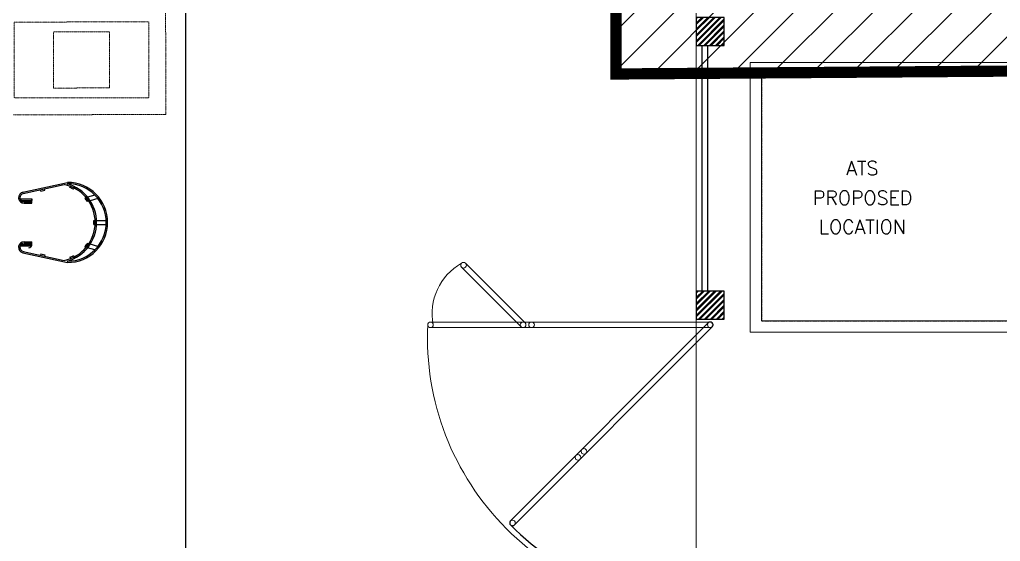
# Model space of a CAD drawing. Header units: inches. Extents: x 65856 to 131389, y 84027 to 134980.
# Drawn here: x 108010 to 116746, y 95949 to 100591 of the extents above; entities that cross this region are included whole.
import ezdxf

# ---------------------------------------------------------------- set-up
doc = ezdxf.new("R2010")
doc.units = ezdxf.units.IN
doc.header["$MEASUREMENT"] = 0
doc.linetypes.add('HIDDEN', pattern=[0.375, 0.25, -0.125])
doc.linetypes.add('HIDDENX2', pattern=[0.75, 0.5, -0.25])
for name, color, linetype in [('71-12459_XREF-T-BLK_A1$0$BORDER', 6, 'Continuous'), ('M-HVAC-EQPM-NEW', 5, 'Continuous'), ('M-X-BKGD', 8, 'Continuous'), ('PIPE FLOOR PLAN', 252, 'Continuous')]:
    doc.layers.add(name, color=color, linetype=linetype)
doc.layers.add('DIM', color=251, linetype='Continuous', lineweight=0)
doc.styles.add('SIMPLEX', font='simplex.shx')
pattern_1 = [(45, (-419081.275, 340225.797), (-26.5165043, 26.5165043), [])]
pattern_2 = [(45, (-495337.262, 340175.797), (-26.5165043, 26.5165043), [])]
pattern_3 = [(315, (-538555.936, -525558.125), (26.5165043, 26.5165043), [])]
pattern_4 = [(315, (-538605.937, -449302.138), (26.5165043, 26.5165043), [])]

# ---------------------------------------------------------------- blocks, each defined once
blk = doc.blocks.new('123')
at = {"layer": 'DIM', "linetype": 'Continuous', "lineweight": 0, "ltscale": 10}
h = blk.add_hatch(dxfattribs=at)
h.set_pattern_fill('ANSI31', color=256, scale=300, angle=-90, style=0)
h.set_pattern_definition(pattern_4)
h.paths.add_polyline_path([(-780605.9, -1058926.2), (-780605.9, -1058676.2), (-780855.9, -1058676.2), (-780855.9, -1058926.2)])
h = blk.add_hatch(dxfattribs=at)
h.set_pattern_fill('ANSI31', color=256, scale=300, angle=-90, style=0)
h.set_pattern_definition(pattern_4)
h.paths.add_polyline_path([(-780605.9, -1058926.2), (-780605.9, -1058676.2), (-780855.9, -1058676.2), (-780855.9, -1058926.2)])
h = blk.add_hatch(dxfattribs=at)
h.set_pattern_fill('ANSI31', color=256, scale=300, angle=-90, style=0)
h.set_pattern_definition(pattern_3)
h.paths.add_polyline_path([(-778170.8, -1058926.2), (-778170.8, -1058676.2), (-778420.8, -1058676.2), (-778420.8, -1058926.2)])
h = blk.add_hatch(dxfattribs=at)
h.set_pattern_fill('ANSI31', color=256, scale=300, angle=-90, style=0)
h.set_pattern_definition(pattern_3)
h.paths.add_polyline_path([(-778170.8, -1058926.2), (-778170.8, -1058676.2), (-778420.8, -1058676.2), (-778420.8, -1058926.2)])
at = {"layer": 'DIM'}
for p, q in [((-774670.9, -1054126.2), (-786184.5, -1054126.2)), ((-774670.9, -1054126.2), (-786184.5, -1054126.2)), ((-778420.8, -1058726.2), (-780605.9, -1058726.2)), ((-778420.8, -1058726.2), (-780605.9, -1058726.2)), ((-778420.8, -1058776.2), (-780605.9, -1058776.2)), ((-778420.8, -1058776.2), (-780605.9, -1058776.2))]:
    blk.add_line(p, q, dxfattribs=at)
at = {"layer": 'DIM', "lineweight": 0}
for p, q in [((-774670.9, -1058676.2), (-786056.7, -1058676.2)), ((-774670.9, -1058676.2), (-786056.7, -1058676.2)), ((-780870.9, -1058676.2), (-781120.9, -1058676.2)), ((-780870.9, -1058676.2), (-781120.9, -1058676.2))]:
    blk.add_line(p, q, dxfattribs=at)
at = {"layer": 'DIM'}
for points in [[(-780880.9, -1058801.2), (-780880.9, -1056309.2, 1), (-780930.9, -1056309.2), (-780930.9, -1058801.2, 1)], [(-780880.9, -1058801.2), (-780880.9, -1056309.2, 1), (-780930.9, -1056309.2), (-780930.9, -1058801.2, 1)], [(-780888.2, -1057151.9), (-780357.9, -1056621.5, 1), (-780393.2, -1056586.2), (-780923.6, -1057116.5, 1)], [(-780888.2, -1057151.9), (-780357.9, -1056621.5, 1), (-780393.2, -1056586.2), (-780923.6, -1057116.5, 1)]]:
    blk.add_lwpolyline(points, format="xyb", close=True, dxfattribs=at)
for points in [[(-780855.9, -1058676.2), (-780855.9, -1058926.2), (-780605.9, -1058926.2), (-780605.9, -1058676.2)], [(-780855.9, -1058676.2), (-780855.9, -1058926.2), (-780605.9, -1058926.2), (-780605.9, -1058676.2)], [(-778420.8, -1058676.2), (-778420.8, -1058926.2), (-778170.8, -1058926.2), (-778170.8, -1058676.2)], [(-778420.8, -1058676.2), (-778420.8, -1058926.2), (-778170.8, -1058926.2), (-778170.8, -1058676.2)]]:
    blk.add_lwpolyline(points, close=True, dxfattribs=at)
at = {"layer": 'DIM', "lineweight": 0}
blk.add_lwpolyline([(-778570.9, -1061556.2), (-778570.9, -1059156.2), (-780970.9, -1059156.2), (-780970.9, -1061556.2)], close=True, dxfattribs=at)
blk.add_lwpolyline([(-778570.9, -1061556.2), (-778570.9, -1059156.2), (-780970.9, -1059156.2), (-780970.9, -1061556.2)], close=True, dxfattribs=at)
at = {"layer": 'DIM', "linetype": 'HIDDENX2', "lineweight": 0, "ltscale": 10}
blk.add_lwpolyline([(-778670.9, -1061456.2), (-778670.9, -1059256.2), (-780870.9, -1059256.2), (-780870.9, -1061456.2)], close=True, dxfattribs=at)
blk.add_lwpolyline([(-778670.9, -1061456.2), (-778670.9, -1059256.2), (-780870.9, -1059256.2), (-780870.9, -1061456.2)], close=True, dxfattribs=at)
at = {"layer": 'DIM', "linetype": 'Continuous', "lineweight": 0, "ltscale": 10}
for centre in [(-780905.9, -1056309.2), (-780905.9, -1056309.2), (-780375.6, -1056603.9), (-780375.6, -1056603.9), (-780905.9, -1057134.2), (-780905.9, -1057134.2), (-780905.9, -1057209.2), (-780905.9, -1057209.2), (-780905.9, -1058801.2), (-780905.9, -1058801.2)]:
    blk.add_circle(centre, 25, dxfattribs=at)
for centre, radius, start, end in [((-781018.2, -1058688.9), 2407.3, 87.3269, 182.6731), ((-781018.2, -1058688.9), 2407.3, 87.3269, 182.6731), ((-780803.9, -1056834.3), 510.4, 29.0821, 101.5288), ((-780803.9, -1056834.3), 510.4, 29.0821, 101.5288)]:
    blk.add_arc(centre, radius, start, end, dxfattribs=at)
at = {"layer": 'PIPE FLOOR PLAN', "color": 8}
for p, q in [((-780264, -1052677.2), (-780351.6, -1053076.7)), ((-780252, -1052679.8), (-780332.5, -1053046.8)), ((-780204.1, -1052654.6), (-780204.1, -1052757)), ((-780191.8, -1052661.9), (-780191.8, -1052757)), ((-780191.8, -1052704.1), (-780179.5, -1052704.1)), ((-780179.5, -1052689.4), (-780179.5, -1052757)), ((-780167.2, -1052689.4), (-780167.2, -1052757)), ((-779822.9, -1052689.4), (-779822.9, -1052757)), ((-779810.6, -1052689.4), (-779810.6, -1052757)), ((-779810.6, -1052704.1), (-779798.3, -1052704.1)), ((-779798.3, -1052661.9), (-779798.3, -1052757)), ((-779786, -1052654.6), (-779786, -1052757)), ((-779738, -1052679.9), (-779657.6, -1053046.8)), ((-779726, -1052677.3), (-779638.4, -1053076.7)), ((-780204.1, -1052757), (-780167.2, -1052757)), ((-780204.1, -1052757), (-780191.8, -1052757)), ((-779822.9, -1052757), (-779786, -1052757)), ((-779786, -1052757), (-779798.3, -1052757)), ((-780281.9, -1052873.4), (-780293.9, -1052870.8)), ((-780274, -1052837.4), (-780286, -1052834.7)), ((-780274, -1052837.4), (-780281.9, -1052873.4)), ((-779716.1, -1052837.4), (-779704.1, -1052834.7)), ((-779716.1, -1052837.4), (-779708.2, -1052873.4)), ((-779708.2, -1052873.4), (-779696.2, -1052870.8)), ((-780338.5, -1053074.2), (-780339.3, -1053078)), ((-779651.6, -1053074.2), (-779650.7, -1053078)), ((-780305.3, -1053096.6), (-780317, -1053101.8)), ((-780290.3, -1053130.2), (-780302, -1053135.5)), ((-779699.8, -1053130.2), (-779688.1, -1053135.5)), ((-779684.8, -1053096.6), (-779673.1, -1053101.8)), ((-780216.3, -1053242.1), (-780212.5, -1053229.2)), ((-779773.7, -1053242.1), (-779777.6, -1053229.2)), ((-780239.2, -1053319.4), (-780220.1, -1053254.9)), ((-780208.8, -1053346.6), (-780188.5, -1053277.9)), ((-780184.8, -1053265.6), (-780181.2, -1053253.3)), ((-780013.5, -1053309.8), (-780013.5, -1053322.2)), ((-780013.5, -1053334.5), (-780013.5, -1053420.5)), ((-779976.6, -1053309.8), (-779976.6, -1053322.2)), ((-779976.6, -1053334.5), (-779976.6, -1053420.5)), ((-779805.3, -1053265.6), (-779808.9, -1053253.3)), ((-779781.3, -1053346.6), (-779801.6, -1053277.9)), ((-779750.8, -1053319.4), (-779769.9, -1053254.9))]:
    blk.add_line(p, q, dxfattribs=at)
for centre, radius, start, end in [((-780216.4, -1052689.4), 49.2, 0, 165.66126), ((-779773.7, -1052689.4), 49.2, 10.47341, 180), ((-780216.4, -1052689.4), 36.9, 0, 169.90728), ((-779773.7, -1052689.4), 36.9, 10.18031, 180), ((-780195, -1052732.3), 25, 180, 0), ((-779995, -1053076.7), 356.6, 180, 0), ((-779995, -1052978.4), 356.6, 195.58984, 344.41016), ((-779995, -1052978.4), 344.3, 191.39315, 348.60685), ((-779995, -1053076.7), 344.3, 180.2198, 359.78021), ((-779995, -1052978.4), 332, 200.85734, 207.22681), ((-779995, -1052978.4), 332, 332.77319, 339.14266), ((-779995, -1052978.4), 332, 229.07845, 235.90175), ((-779995, -1052978.4), 332, 304.09825, 310.92155), ((-779995, -1052978.4), 332, 266.81526, 273.18474)]:
    blk.add_arc(centre, radius, start, end, dxfattribs=at)
at = {"layer": 'DIM', "style": 'SIMPLEX'}
for s, p in [('LOCATION', (-780096.3, -1059768.9)), ('LOCATION', (-780096.3, -1059768.9)), ('PROPOSED', (-779836.9, -1059715.6)), ('PROPOSED', (-779836.9, -1059715.6)), ('ATS', (-779573.6, -1060012.3)), ('ATS', (-779573.6, -1060012.3))]:
    blk.add_text(s, height=123.75, rotation=270, dxfattribs=at).set_placement(p)

msp = doc.modelspace()

# ---------------------------------------------------------------- hatches: boundary and pattern name
at = {"layer": 'M-HVAC-EQPM-NEW'}
h = msp.add_hatch(dxfattribs=at)
h.set_pattern_fill('ANSI31', color=8, scale=2000)
h.set_pattern_definition([(45, (-70994.24, -96907.33), (-176.7767, 176.7767), [])])
h.paths.add_polyline_path([(113332, 112105.4), (128502.5, 112216.3), (128502.5, 109594.2), (128492, 100218.8), (113321.5, 100107.9)])
at = {"layer": 'M-X-BKGD', "linetype": 'Continuous', "lineweight": 0, "ltscale": 10}
h = msp.add_hatch(dxfattribs=at)
h.set_pattern_fill('ANSI31', color=8, scale=300, style=0)
h.set_pattern_definition(pattern_1)
h.paths.add_polyline_path([(114286.8, 100610.9), (114036.8, 100610.9), (114036.8, 100360.9), (114286.8, 100360.9)])
h = msp.add_hatch(dxfattribs=at)
h.set_pattern_fill('ANSI31', color=8, scale=300, style=0)
h.set_pattern_definition(pattern_1)
h.paths.add_polyline_path([(114286.8, 100610.9), (114036.8, 100610.9), (114036.8, 100360.9), (114286.8, 100360.9)])
h = msp.add_hatch(dxfattribs=at)
h.set_pattern_fill('ANSI31', color=8, scale=300, style=0)
h.set_pattern_definition(pattern_2)
h.paths.add_polyline_path([(114286.8, 98175.8), (114036.8, 98175.8), (114036.8, 97925.8), (114286.8, 97925.8)])
h = msp.add_hatch(dxfattribs=at)
h.set_pattern_fill('ANSI31', color=8, scale=300, style=0)
h.set_pattern_definition(pattern_2)
h.paths.add_polyline_path([(114286.8, 98175.8), (114036.8, 98175.8), (114036.8, 97925.8), (114286.8, 97925.8)])

# ---------------------------------------------------------------- linework, layer by layer
at = {"layer": '71-12459_XREF-T-BLK_A1$0$BORDER', "color": 1, "linetype": 'HIDDEN', "ltscale": 30, "const_width": 100, "flags": 128}
msp.add_lwpolyline([(113332, 112105.4), (128502.5, 112216.3), (128502.5, 109594.2), (128502.5, 109594.2), (128492, 100218.8), (113321.5, 100107.9)], close=True, dxfattribs=at)
at = {"layer": 'M-X-BKGD', "color": 8}
for p, q in [((109486.8, 104110.8), (109486.8, 92597.3)), ((114086.8, 100360.9), (114086.8, 98175.8)), ((114086.8, 100360.9), (114086.8, 98175.8)), ((114136.8, 100360.9), (114136.8, 98175.8)), ((114136.8, 100360.9), (114136.8, 98175.8)), ((108037.9, 99055.7), (108437.3, 99143.3)), ((108037.9, 99055.7), (108437.3, 99143.3)), ((108040.5, 99043.7), (108407.4, 99124.1)), ((108040.5, 99043.7), (108407.4, 99124.1)), ((108198, 99065.6), (108195.3, 99077.6)), ((108198, 99065.6), (108195.3, 99077.6)), ((108198, 99065.6), (108234, 99073.5)), ((108198, 99065.6), (108234, 99073.5)), ((108234, 99073.5), (108231.4, 99085.5)), ((108234, 99073.5), (108231.4, 99085.5)), ((108434.8, 99130.2), (108438.6, 99131)), ((108434.8, 99130.2), (108438.6, 99131)), ((108457.2, 99096.9), (108462.4, 99108.6)), ((108457.2, 99096.9), (108462.4, 99108.6)), ((108490.8, 99081.9), (108496.1, 99093.6)), ((108490.8, 99081.9), (108496.1, 99093.6)), ((108015.2, 98995.7), (108117.6, 98995.7)), ((108015.2, 98995.7), (108117.6, 98995.7)), ((108022.5, 98983.4), (108117.6, 98983.4)), ((108022.5, 98983.4), (108117.6, 98983.4)), ((108064.7, 98971.1), (108064.7, 98983.4)), ((108064.7, 98971.1), (108064.7, 98983.4)), ((108117.6, 98958.8), (108117.6, 98995.7)), ((108117.6, 98995.7), (108117.6, 98983.4)), ((108117.6, 98958.8), (108117.6, 98995.7)), ((108117.6, 98995.7), (108117.6, 98983.4)), ((108602.7, 99008), (108589.8, 99004.2)), ((108602.7, 99008), (108589.8, 99004.2)), ((108626.2, 98976.5), (108613.9, 98972.8)), ((108626.2, 98976.5), (108613.9, 98972.8)), ((108680, 99030.9), (108615.5, 99011.8)), ((108680, 99030.9), (108615.5, 99011.8)), ((108707.2, 99000.5), (108638.5, 98980.1)), ((108707.2, 99000.5), (108638.5, 98980.1)), ((108050, 98971.1), (108117.6, 98971.1)), ((108050, 98971.1), (108117.6, 98971.1)), ((108050, 98958.8), (108117.6, 98958.8)), ((108050, 98958.8), (108117.6, 98958.8)), ((108670.4, 98805.1), (108682.8, 98805.1)), ((108670.4, 98805.1), (108682.8, 98805.1)), ((108695.1, 98805.1), (108781.1, 98805.1)), ((108695.1, 98805.1), (108781.1, 98805.1)), ((108670.4, 98768.3), (108682.8, 98768.3)), ((108670.4, 98768.3), (108682.8, 98768.3)), ((108695.1, 98768.3), (108781.1, 98768.3)), ((108695.1, 98768.3), (108781.1, 98768.3)), ((108015.2, 98577.7), (108117.6, 98577.7)), ((108015.2, 98577.7), (108117.6, 98577.7)), ((108022.5, 98590), (108117.6, 98590)), ((108022.5, 98590), (108117.6, 98590)), ((108050, 98614.5), (108117.6, 98614.5)), ((108050, 98614.5), (108117.6, 98614.5)), ((108050, 98602.2), (108117.6, 98602.2)), ((108050, 98602.2), (108117.6, 98602.2)), ((108064.7, 98590), (108064.7, 98602.2)), ((108064.7, 98590), (108064.7, 98602.2)), ((108117.6, 98577.7), (108117.6, 98614.5)), ((108117.6, 98577.7), (108117.6, 98614.5)), ((108117.6, 98577.7), (108117.6, 98590)), ((108117.6, 98577.7), (108117.6, 98590)), ((108602.7, 98565.4), (108589.8, 98569.2)), ((108602.7, 98565.4), (108589.8, 98569.2)), ((108626.2, 98596.9), (108613.9, 98600.6)), ((108626.2, 98596.9), (108613.9, 98600.6)), ((108680, 98542.5), (108615.5, 98561.6)), ((108680, 98542.5), (108615.5, 98561.6)), ((108707.2, 98572.9), (108638.5, 98593.3)), ((108707.2, 98572.9), (108638.5, 98593.3)), ((108037.8, 98517.7), (108437.3, 98430.1)), ((108037.8, 98517.7), (108437.3, 98430.1)), ((108040.4, 98529.7), (108407.4, 98449.3)), ((108040.4, 98529.7), (108407.4, 98449.3)), ((108198, 98507.8), (108195.3, 98495.8)), ((108198, 98507.8), (108195.3, 98495.8)), ((108198, 98507.8), (108234, 98499.9)), ((108198, 98507.8), (108234, 98499.9)), ((108234, 98499.9), (108231.4, 98487.8)), ((108234, 98499.9), (108231.4, 98487.8)), ((108457.2, 98476.4), (108462.4, 98464.7)), ((108457.2, 98476.4), (108462.4, 98464.7)), ((108490.8, 98491.5), (108496.1, 98479.8)), ((108490.8, 98491.5), (108496.1, 98479.8)), ((108434.8, 98443.2), (108438.6, 98442.4)), ((108434.8, 98443.2), (108438.6, 98442.4))]:
    msp.add_line(p, q, dxfattribs=at)
at = {"layer": 'M-X-BKGD', "color": 8, "linetype": 'Continuous', "lineweight": 0, "ltscale": 10}
for p, q in [((109486.8, 104110.8), (109486.8, 92597.3)), ((114036.8, 104110.8), (114036.8, 92725))]:
    msp.add_line(p, q, dxfattribs=at)
at = {"layer": 'M-X-BKGD', "color": 8, "lineweight": 0}
for p, q in [((114036.8, 104110.8), (114036.8, 92725)), ((114036.8, 97910.8), (114036.8, 97660.8)), ((114036.8, 97910.8), (114036.8, 97660.8))]:
    msp.add_line(p, q, dxfattribs=at)
at = {"layer": 'M-X-BKGD', "color": 8, "linetype": 'HIDDEN', "lineweight": 0, "ltscale": 10}
for points in [[(107807.6, 102194.1), (107812.6, 99744.1), (109312.6, 99747.2), (109307.6, 102197.2)], [(109160.9, 100571.9), (109162.3, 99896.9), (107962.3, 99894.4), (107960.9, 100569.4)], [(108312.1, 99982.7), (108812.1, 99983.7), (108811.1, 100483.7), (108311.1, 100482.7)]]:
    msp.add_lwpolyline(points, close=True, dxfattribs=at)
at = {"layer": 'M-X-BKGD', "color": 8}
for points in [[(114036.8, 100360.9), (114286.8, 100360.9), (114286.8, 100610.9), (114036.8, 100610.9)], [(114036.8, 97925.8), (114286.8, 97925.8), (114286.8, 98175.8), (114036.8, 98175.8)]]:
    msp.add_lwpolyline(points, close=True, dxfattribs=at)
at = {"layer": 'M-X-BKGD', "color": 8, "linetype": 'Continuous', "lineweight": 0, "ltscale": 10}
for points in [[(114036.8, 100360.9), (114286.8, 100360.9), (114286.8, 100610.9), (114036.8, 100610.9)], [(116916.8, 100210.8), (114516.8, 100210.8), (114516.8, 97810.8), (116916.8, 97810.8)], [(116916.8, 100210.8), (114516.8, 100210.8), (114516.8, 97810.8), (116916.8, 97810.8)], [(114036.8, 97925.8), (114286.8, 97925.8), (114286.8, 98175.8), (114036.8, 98175.8)]]:
    msp.add_lwpolyline(points, close=True, dxfattribs=at)
at = {"layer": 'M-X-BKGD', "color": 8, "linetype": 'HIDDEN', "ltscale": 10}
msp.add_lwpolyline([(116816.8, 100110.8), (114616.8, 100110.8), (114616.8, 97910.8), (116816.8, 97910.8)], close=True, dxfattribs=at)
at = {"layer": 'M-X-BKGD', "color": 8}
msp.add_lwpolyline([(114144.1, 97893.5), (112382.6, 96130.8, 1), (112418, 96095.5), (114179.5, 97858.2, 1)], format="xyb", close=True, dxfattribs=at)
msp.add_lwpolyline([(114144.1, 97893.5), (112382.6, 96130.8, 1), (112418, 96095.5), (114179.5, 97858.2, 1)], format="xyb", close=True, dxfattribs=at)
at = {"layer": 'M-X-BKGD', "color": 8, "linetype": 'Continuous', "lineweight": 0, "ltscale": 10}
for centre in [(114161.8, 97875.8), (114161.8, 97875.8), (112983.4, 96696.7), (112983.4, 96696.7), (113036.5, 96749.8), (113036.5, 96749.8), (112400.3, 96113.1), (112400.3, 96113.1)]:
    msp.add_circle(centre, 25, dxfattribs=at)
at = {"layer": 'M-X-BKGD', "color": 8}
for centre, radius, start, end in [((108339, 98786.7), 344.3, 281.39315, 78.60685), ((108339, 98786.7), 344.3, 281.39315, 78.60685), ((108339, 98786.7), 356.6, 285.58984, 74.41016), ((108339, 98786.7), 356.6, 285.58984, 74.41016), ((108437.3, 98786.7), 356.6, 270, 90), ((108437.3, 98786.7), 356.6, 270, 90), ((108437.3, 98786.7), 344.3, 270.2198, 89.78021), ((108437.3, 98786.7), 344.3, 270.2198, 89.78021), ((108339, 98786.7), 332, 62.77319, 69.14266), ((108339, 98786.7), 332, 62.77319, 69.14266), ((108050, 99008), 49.2, 100.47341, 270), ((108050, 99008), 49.2, 100.47341, 270), ((108050, 99008), 36.9, 100.18031, 270), ((108050, 99008), 36.9, 100.18031, 270), ((108339, 98786.7), 332, 34.09825, 40.92155), ((108339, 98786.7), 332, 34.09825, 40.92155), ((108339, 98786.7), 332, 356.81526, 3.18474), ((108339, 98786.7), 332, 356.81526, 3.18474), ((108050, 98565.4), 49.2, 90, 255.66126), ((108050, 98565.4), 49.2, 90, 255.66126), ((108050, 98565.4), 36.9, 90, 259.90728), ((108050, 98565.4), 36.9, 90, 259.90728), ((108092.9, 98586.7), 25, 270, 90), ((108092.9, 98586.7), 25, 270, 90), ((108339, 98786.7), 332, 319.07845, 325.90175), ((108339, 98786.7), 332, 319.07845, 325.90175), ((108339, 98786.7), 332, 290.85734, 297.22681), ((108339, 98786.7), 332, 290.85734, 297.22681), ((114161.8, 97875.8), 2517, 225.01909, 270)]:
    msp.add_arc(centre, radius, start, end, dxfattribs=at)

# ---------------------------------------------------------------- block references
at = {"layer": 'M-X-BKGD', "rotation": 90}
msp.add_blockref('123', (-944639.4, 878781.7), dxfattribs=at)

doc.saveas('drawing.dxf')
